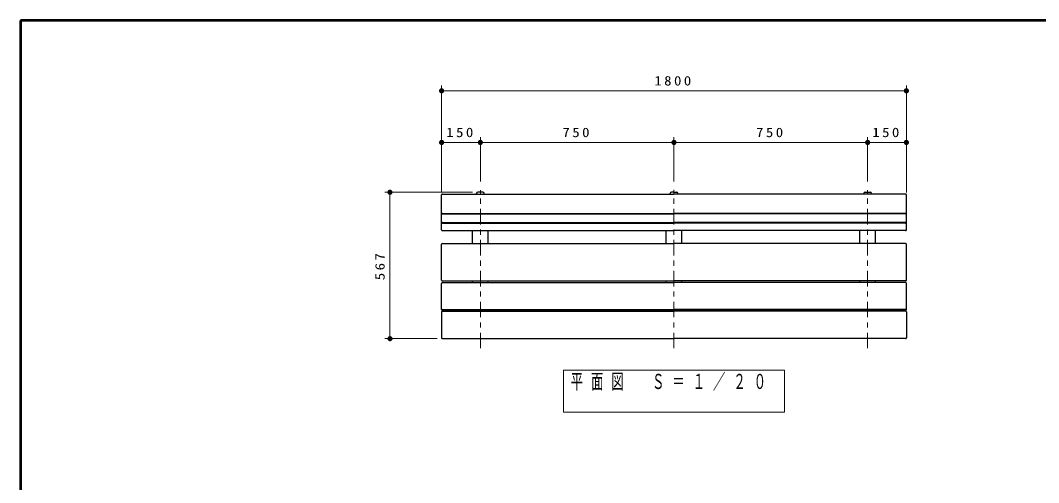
# Model space of a CAD drawing. Units: millimetres on the paper, scale 1:20. Extents: x -385 to 0, y 0 to 267.
# Drawn here: x -385 to -187.8, y 177.4 to 267 of the extents above; entities that cross this region are included whole.
import ezdxf

# ---------------------------------------------------------------- set-up
doc = ezdxf.new("R2010")
doc.units = ezdxf.units.MM
doc.linetypes.add('USER2', pattern=[6, 3, -1, 1, -1])
doc.layers.add('1_20', color=7, linetype='Continuous', lineweight=25)
doc.layers.add('A3図枠', color=7, linetype='Continuous', lineweight=13)
doc.styles.add('ＭＳ ゴシック', font='')
doc.styles.get('ＭＳ ゴシック').set_extended_font_data('MS Gothic')

# ---------------------------------------------------------------- blocks, each defined once
blk = doc.blocks.new('filled_dot')
at = {"color": 0, "linetype": 'Continuous', "lineweight": -2, "const_width": 1.25}
blk.add_lwpolyline([(-0.625, 0, 1), (0.625, 0, 1)], format="xyb", close=True, dxfattribs=at)

msp = doc.modelspace()

# ---------------------------------------------------------------- linework, layer by layer
at = {"layer": '1_20', "lineweight": 13}
for p, q in [((-303.425, 233.681), (-303.425, 254.352)), ((-303.425, 253.352), (-213.425, 253.352)), ((-213.425, 233.681), (-213.425, 254.352)), ((-303.425, 243.352), (-295.925, 243.352)), ((-295.925, 235.801), (-295.925, 244.352)), ((-295.925, 243.352), (-258.425, 243.352)), ((-258.425, 235.801), (-258.425, 244.352)), ((-258.425, 243.352), (-220.925, 243.352)), ((-220.925, 235.801), (-220.925, 244.352)), ((-220.925, 243.352), (-213.425, 243.352)), ((-297.425, 233.701), (-314.425, 233.701)), ((-313.425, 205.341), (-313.425, 233.701)), ((-304.275, 205.341), (-314.425, 205.341)), ((-279.825, 199.257), (-279.825, 191.123)), ((-237.025, 199.257), (-279.825, 199.257)), ((-237.025, 191.123), (-237.025, 199.257)), ((-279.825, 191.123), (-237.025, 191.123))]:
    msp.add_line(p, q, dxfattribs=at)
at = {"layer": '1_20'}
for p, q in [((-303.425, 226.412), (-303.425, 233.202)), ((-303.275, 233.352), (-258.425, 233.352)), ((-296.675, 233.352), (-296.675, 233.451)), ((-295.425, 233.701), (-296.425, 233.701)), ((-295.175, 233.352), (-295.175, 233.451)), ((-259.175, 233.352), (-259.175, 233.451)), ((-258.425, 233.701), (-258.925, 233.701)), ((-258.425, 233.701), (-257.925, 233.701)), ((-213.575, 233.352), (-258.425, 233.352)), ((-257.675, 233.352), (-257.675, 233.451)), ((-221.675, 233.352), (-221.675, 233.451)), ((-221.425, 233.701), (-220.425, 233.701)), ((-220.175, 233.352), (-220.175, 233.451)), ((-213.425, 226.412), (-213.425, 233.202)), ((-303.275, 229.607), (-258.425, 229.607)), ((-303.275, 229.489), (-258.425, 229.489)), ((-213.575, 229.607), (-258.425, 229.607)), ((-213.575, 229.489), (-258.425, 229.489)), ((-303.275, 227.858), (-258.425, 227.858)), ((-303.275, 227.708), (-258.425, 227.708)), ((-213.575, 227.858), (-258.425, 227.858)), ((-213.575, 227.708), (-258.425, 227.708)), ((-303.275, 226.262), (-258.425, 226.262)), ((-297.425, 223.764), (-297.425, 226.262)), ((-294.425, 223.764), (-294.425, 226.262)), ((-259.925, 223.764), (-259.925, 226.262)), ((-213.575, 226.262), (-258.425, 226.262)), ((-256.925, 223.764), (-256.925, 226.262)), ((-222.425, 223.764), (-222.425, 226.262)), ((-219.425, 223.764), (-219.425, 226.262)), ((-303.425, 216.672), (-303.425, 223.614)), ((-303.275, 223.764), (-258.425, 223.764)), ((-213.575, 223.764), (-258.425, 223.764)), ((-213.425, 216.672), (-213.425, 223.614)), ((-303.425, 211.011), (-303.425, 216.055)), ((-303.275, 216.522), (-258.425, 216.522)), ((-303.275, 216.205), (-258.425, 216.205)), ((-297.425, 216.205), (-297.425, 216.522)), ((-294.425, 216.205), (-294.425, 216.522)), ((-259.925, 216.205), (-259.925, 216.522)), ((-213.575, 216.522), (-258.425, 216.522)), ((-213.575, 216.205), (-258.425, 216.205)), ((-256.925, 216.205), (-256.925, 216.522)), ((-222.425, 216.205), (-222.425, 216.522)), ((-219.425, 216.205), (-219.425, 216.522)), ((-213.425, 211.011), (-213.425, 216.055)), ((-303.425, 210.538), (-303.425, 205.491)), ((-303.275, 210.986), (-258.425, 210.986)), ((-303.275, 210.861), (-258.425, 210.861)), ((-303.275, 210.688), (-258.425, 210.688)), ((-297.425, 210.688), (-297.425, 210.861)), ((-294.425, 210.688), (-294.425, 210.861)), ((-259.925, 210.688), (-259.925, 210.861)), ((-213.575, 210.986), (-258.425, 210.986)), ((-213.575, 210.861), (-258.425, 210.861)), ((-213.575, 210.688), (-258.425, 210.688)), ((-256.925, 210.688), (-256.925, 210.861)), ((-222.425, 210.688), (-222.425, 210.861)), ((-219.425, 210.688), (-219.425, 210.861)), ((-213.425, 210.538), (-213.425, 205.491)), ((-303.275, 205.341), (-258.425, 205.341)), ((-213.575, 205.341), (-258.425, 205.341))]:
    msp.add_line(p, q, dxfattribs=at)
at = {"layer": '1_20', "linetype": 'USER2', "lineweight": 13}
for p, q in [((-295.925, 203.475), (-295.925, 234.115)), ((-258.425, 203.475), (-258.425, 234.159)), ((-220.925, 203.475), (-220.925, 234.115))]:
    msp.add_line(p, q, dxfattribs=at)
at = {"layer": '1_20'}
for centre, radius, start, end in [((-303.275, 233.202), 0.15, 90, 180), ((-296.425, 233.451), 0.25, 90, 180), ((-295.425, 233.451), 0.25, 0, 90), ((-258.925, 233.451), 0.25, 90, 180), ((-257.925, 233.451), 0.25, 0, 90), ((-221.425, 233.451), 0.25, 90, 180), ((-220.425, 233.451), 0.25, 0, 90), ((-213.575, 233.202), 0.15, 0, 90), ((-303.275, 229.757), 0.15, 180, 270), ((-303.275, 229.639), 0.15, 180, 270), ((-213.575, 229.757), 0.15, 270, 0), ((-213.575, 229.639), 0.15, 270, 0), ((-303.275, 228.008), 0.15, 180, 270), ((-303.275, 227.858), 0.15, 180, 270), ((-213.575, 228.008), 0.15, 270, 0), ((-213.575, 227.858), 0.15, 270, 0), ((-303.275, 226.412), 0.15, 180, 270), ((-213.575, 226.412), 0.15, 270, 0), ((-303.275, 223.614), 0.15, 90, 180), ((-213.575, 223.614), 0.15, 0, 90), ((-303.275, 216.672), 0.15, 180, 270), ((-303.275, 216.055), 0.15, 90, 180), ((-213.575, 216.672), 0.15, 270, 0), ((-213.575, 216.055), 0.15, 0, 90), ((-303.275, 211.136), 0.15, 180, 270), ((-303.275, 211.011), 0.15, 180, 270), ((-213.575, 211.136), 0.15, 270, 0), ((-213.575, 211.011), 0.15, 270, 0), ((-303.275, 210.538), 0.15, 90, 180), ((-213.575, 210.538), 0.15, 0, 90), ((-303.275, 205.491), 0.15, 180, 270), ((-213.575, 205.491), 0.15, 270, 0)]:
    msp.add_arc(centre, radius, start, end, dxfattribs=at)
at = {"layer": 'A3図枠', "lineweight": 50}
for p, q in [((-385, 267), (-385, 0)), ((0, 267), (-385, 267))]:
    msp.add_line(p, q, dxfattribs=at)

# ---------------------------------------------------------------- block references
at = {"layer": '1_20', "lineweight": 13, "xscale": 0.4, "yscale": 0.4}
for p in [(-303.425, 253.352), (-303.425, 243.352), (-295.925, 243.352), (-258.425, 243.352), (-220.925, 243.352)]:
    msp.add_blockref('filled_dot', p, dxfattribs=at)
for p, rotation in [((-213.425, 253.352), 180), ((-295.925, 243.352), 180), ((-258.425, 243.352), 180), ((-220.925, 243.352), 180), ((-213.425, 243.352), 180), ((-313.425, 233.701), 270), ((-313.425, 205.341), 90)]:
    msp.add_blockref('filled_dot', p, dxfattribs=dict(at, rotation=rotation))

# ---------------------------------------------------------------- texts
at = {"layer": '1_20', "style": 'ＭＳ ゴシック'}
for s, insert, char_height, attachment_point in [('\\T1.33;\\W1.15;1800', (-258.425, 254.352), 1.833, 8), ('\\T1.33;\\W1.15;150', (-299.675, 244.352), 1.833, 8), ('\\T1.33;\\W1.15;750', (-277.175, 244.352), 1.833, 8), ('\\T1.33;\\W1.15;750', (-239.675, 244.352), 1.833, 8), ('\\T1.33;\\W1.15;150', (-217.175, 244.352), 1.833, 8), ('\\T1.64;\\W0.6;平面図\u3000Ｓ＝１／２０', (-278.425, 198.523), 2.933, 1)]:
    msp.add_mtext(s, dxfattribs=dict(at, insert=insert, char_height=char_height, attachment_point=attachment_point))
at = {"layer": '1_20', "insert": (-314.425, 219.521), "char_height": 1.833, "attachment_point": 8, "rotation": 90, "style": 'ＭＳ ゴシック'}
msp.add_mtext('\\T1.33;\\W1.15;567', dxfattribs=at)

doc.saveas('drawing.dxf')
